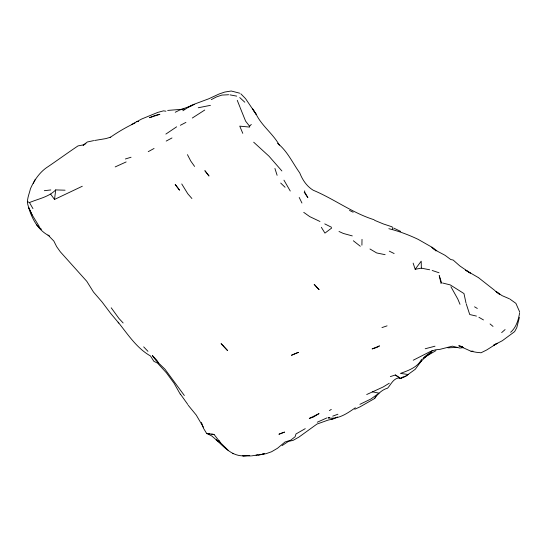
<?xml version="1.0" encoding="UTF-8"?>
<svg xmlns="http://www.w3.org/2000/svg" width="547" height="547" viewBox="0 0 547 547"><rect width="100%" height="100%" fill="white"/><g stroke="black" fill="none" stroke-linecap="round" stroke-linejoin="round"><path stroke-width="0.82" d="M361.909 245.165L362.011 239.354M82.296 186.253L54.509 199.457L55.719 189.918L65.066 190.199M304.734 190.841L304.597 191.908L307.865 197.645L304.2 192.195M49.654 236.085C37.989 230.403 31.671 218.472 28.376 206.465C25.948 200.496 29.135 194.575 30.434 188.783C34.249 180.072 40.122 171.526 48.273 166.514C58.249 159.71 67.985 152.634 78.016 145.899L84.156 144.736M519.643 312.761C518.447 319.92 516.259 327.304 510.645 332.309M519.39 317.417L516.792 327.626L514.631 331.626L502.337 340.713L493.572 345.273L497.278 343.27L486.673 349.977L481.032 352.781L476.061 352.241L471.063 351.277L458.762 345.745L462.482 346.736M33.251 183.341L35.336 179.245M421.252 361.123L415.269 369.273L408.076 374.483L400.445 373.403C408.267 370.613 417.826 367.208 421.58 359.249M354.729 409.272L359.94 406.906L374.572 398.531L375.837 396.596M415.187 269.281L421.204 261.179L421.347 268.153L415.187 269.281L413.135 263.128M374.572 398.531C377.833 393.867 382.011 389.71 387.645 388.138C391.296 384.042 393.443 377.977 399.905 377.84M419.57 363.037L428.075 354.059L423.946 357.82L431.822 352.118L425.429 356.589M242.779 133.345L239.75 126.138L249.63 127.082L249.589 126.261L251.292 124.401M425.368 357.307L432.287 350.415M501.654 332.624L505.093 329.574M27.35 201.576L29.47 202.568C38.399 198.773 48.683 197.098 55.719 189.918M422.817 358.839L427.241 355.29L423.946 357.82M331.68 228.037L324.945 233.111L321.342 227.299M317.267 422.229L326.785 417.956M110.173 137.427C118.015 131.977 126.336 127.102 134.972 123.041M390.353 376.582L395.406 374.982L400.096 378.558L403.023 376.951M282.074 445.614L288.378 441.429L293.185 440.335L299.086 436.985L316.925 424.089L327.947 420.144L333.896 418.728L337.595 417.012M204.749 110.029L192.325 118.022M329.397 410.626L331.297 409.382M165.871 134.083L176.647 126.815M182.889 110.754L189.283 106.603L194.65 104.361M425.58 356.658L435.932 350.634M355.345 407.761C347.29 413.354 338.388 419.734 327.968 417.86L329.656 417.648M389.279 383.221L383.194 386.961L366.695 394.531M305.253 428.657L296.002 433.949L295.1 436.752L290.717 440.185L285.055 441.969L277.486 448.28L271.531 451.767L265.986 453.702L251.415 455.904M85.913 143.608L83.137 145.194L87.294 142.001L93.66 140.62M148.237 151.663L154.069 148.463M131.759 124.381L141.673 119.007L157.7 112.429L163.519 110.843L165.919 111.212M166.199 141.071L171.984 137.96M359.899 404.349L370.969 398.961L379.016 393.149L372.288 391.802M211.272 99.636L216.284 97.01L221.829 95.082L228.605 94.74M180.353 125.29L185.925 122.398M331.824 419.262L333.164 418.571M175.238 112.265L180.312 109.728L189.283 106.603M413.245 360.22L429.846 351.748L435.364 349.827L439.897 349.355L452.417 346.162L459.781 348.063L463.576 347.591M126.152 161.939L115.185 166.917M401.108 378.257L406.318 375.892L408.076 374.483L405.45 376.336L400.096 378.558M191.771 105.639L187.457 107.554L192.421 104.874L208.817 98.768L219.169 93.961L224.742 92.06L231.224 91.007L239.702 93.188M332.699 416.151L337.909 414.223M381.956 327.578L387.071 325.855M435.009 346.196L425.204 348.76M125.366 158.979L131.061 157.242M110.713 137.167L105.797 138.61L94.597 140.483M258.355 455.248L264.269 453.791L262.628 454.065M198.233 107.766L210.438 105.339M138.234 121.386L136.729 121.707L138.268 121.4M167.669 110.426L184.202 109.099M256.051 455.172L257.699 454.892M259.34 454.619L260.987 454.345M180.312 109.728L182.677 109.386M44.314 190.691L50.782 189.953M447.945 347.837L457.709 347.366M471.063 351.277L473.005 351.119M242.977 455.877L249.685 455.453L242.765 455.856C231.504 455.678 223.914 446.926 216.311 439.843M242.868 455.883L250.711 455.938M201.446 422.414L203.498 428.287L206.773 433.662L214.048 434.448L220.338 442.557L228.366 450.482M207.525 433.443L209.973 433.819M211.607 434.072L214.048 434.448M229.972 94.863L236.728 96.135M421.45 268.167L429.655 269.774M385.122 254.676L376.678 252.953L369.97 248.988M476.464 316.091L469.729 314.532L466.215 303.79M442.557 283.004L450.195 284.878L463.972 293.554L465.982 302.922M388.849 228.687C398.948 231.196 408.746 234.889 418.14 239.354L430.981 246.676M352.289 235.907L343.352 233.46L339.003 231.484M460.465 346.203L462.605 346.771M432.185 270.471L439.022 272.768M206.773 433.662L206.711 433.32L211.826 436.021L216.865 440.383L216.421 439.788M374.189 219.764C352.302 212.954 334.169 198.978 313.185 190.219C306.696 186.288 302.443 179.806 299.729 172.873C292.549 162.869 287.394 151.088 277.548 143.3M319.974 221.487L309.739 216.626L303.749 212.366M374.565 220.304L383.406 223.962L392.158 226.855L392.691 229.644M509.305 298.744L502.016 295.612L495.89 291.407L499.773 294.477L495.808 291.257M393.614 228.051L400.657 231.402M219.19 442.003L220.338 442.557L218.821 440.602L219.19 442.003L216.236 440.164M349.485 210.445L353.157 212.215M389.293 251.148L394.141 253.541M324.761 223.894L331.516 227.278M444.472 254.984L437.785 251.442L431.815 247.176L436.103 251.025M478.926 317.301L483.48 319.933M478.769 277.821L465.675 270.211L470.345 273.124L459.801 265.91L453.142 260.03L450.762 259.551L444.95 255.223M474.543 306.812L477.319 308.453M395.406 374.982L399.262 377.43M232.516 453.347L233.179 453.798M509.913 299.086L515.896 303.353L519.65 311.872M353.341 240.769L360.288 246.246M479.104 278.143L495.11 290.724M158.692 363.085L156.743 360.117L152.333 355.529L156.223 360.753L164.975 369.204L184.346 395.508M490.057 323.947L493.025 326.409M36.417 224.742L41.524 229.364M431.638 246.977L434.427 249.507M239.757 97.564L244.803 102.214M280.693 183.06L285.069 187.272M253.685 142.206L268.912 156.114L281.876 170.951M240.81 93.783L245.507 98.576L256.16 114.323L252.468 108.689M47.999 235.039L53.859 241.083L56.649 246.656L60.355 251.859L86.795 281.322L93.469 292.023L102.036 301.944L110.665 313.397L118.802 323.106M143.683 346.873L147.943 351.331M123.143 322.976L118.931 318.429L111.226 307.804M191.908 198.513L187.785 193.768L181.748 183.963M188.195 405.238L196.264 415.098L203.299 427.104M249.589 126.261L245.596 121.119L240.147 107.622M187.826 404.493L180.407 394.1M118.145 322.21C127.868 334.354 136.675 348.145 150.473 355.974L153.857 361.307L157.584 363.153L166.507 372.931L174.083 383.256L180.503 394.606M279.367 145.16C273.09 133.858 262.17 126.207 256.345 114.644M50.659 194.151L54.509 199.457M194.582 166.438L190.766 161.057L187.45 154.644M39.275 226.533L32.095 214.841L28.738 207.73L32.095 214.841M252.762 109.038L256.181 114.357M290.259 191.019L283.955 180.168M450.926 286.737L457.805 299.065L460.013 304.317M29.47 202.568L32.957 208.639M299.195 197.446L301.944 203.033M237.261 100.32L239.942 107.055M441.552 282.813L439.22 275.551L441.094 283.606M274.922 168.442L277.117 175.307M379.365 345.95L377.129 347.338L372.11 348.931L379.365 345.95M318.928 413.655L313.301 417.122L309.267 418.434L318.928 413.655M279.038 434.188L284.461 432.116L279.038 434.188M298.334 352.364L291.558 355.222L298.334 352.364M154.856 115.533L149.495 117.701L159.895 114.275L154.856 115.533M319.01 289.623L314.217 284.399L319.01 289.623M208.94 175.915L204.954 170.787L208.94 175.915M223.484 346.142L221.084 343.639L227.511 350.504L223.484 346.142M179.115 189.577L175.177 184.442L179.532 190.185L179.115 189.577"/></g></svg>
